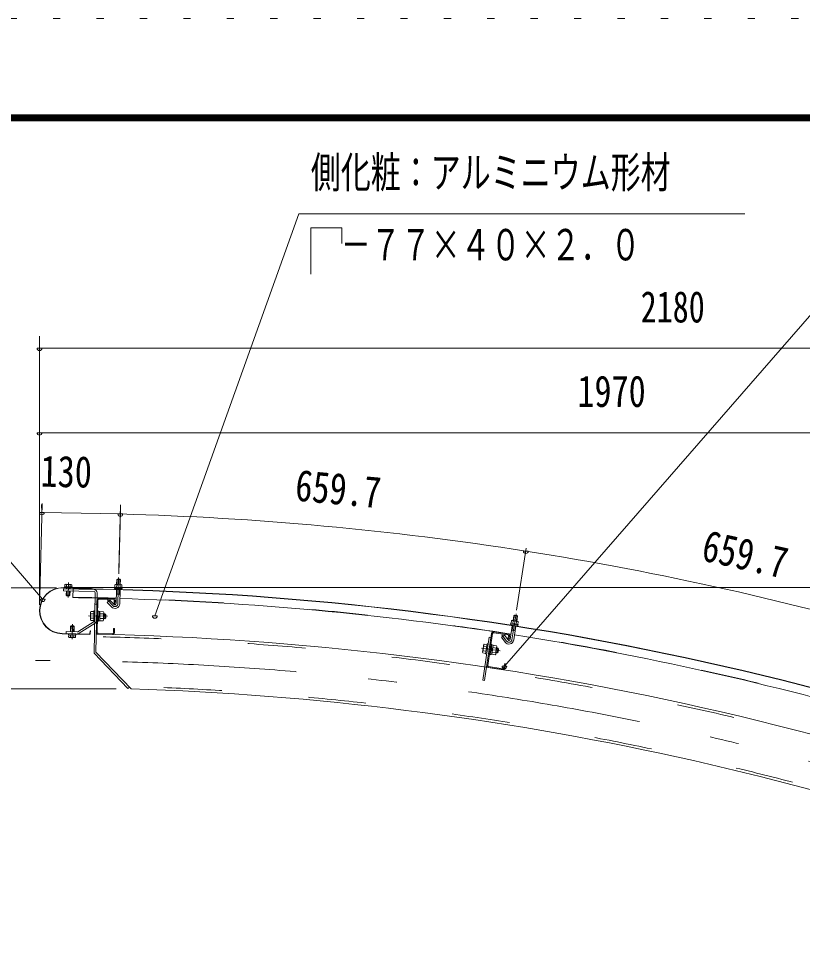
# Model space of a CAD drawing. Units: millimetres, scale not verified, with parts at other scales. Extents: x -25857 to 25867, y -10500 to 10500.
# Drawn here: x 15643 to 18894, y 6689 to 10500 of the extents above; entities that cross this region are included whole.
import ezdxf
from ezdxf.enums import TextEntityAlignment as Align

# ---------------------------------------------------------------- set-up
doc = ezdxf.new("R2010")
doc.units = ezdxf.units.MM
doc.header["$LTSCALE"] = 60
for name, pattern in [('USER2', [10, 4, -6]), ('USER3', [24, 12, -5, 2, -5]), ('USER4', [3, 0.5, -2.5])]:
    doc.linetypes.add(name, pattern=pattern)
for name, color, linetype, lineweight in [('0-6_2-02BOLD', 7, 'Continuous', 18), ('0-7_2-12HIDDEN', 3, 'USER2', 18), ('0-8_2-22CENTER', 3, 'USER3', 18), ('0-9_2-42THIN', 4, 'Continuous', 18), ('0-A_2-52DIM', 3, 'Continuous', 18), ('0-C_F-F1PAPER', 5, 'Continuous', 18), ('0-D_F-E_J_ADD', 5, 'USER4', 18)]:
    doc.layers.add(name, color=color, linetype=linetype, lineweight=lineweight)
doc.styles.add('ＭＳ ゴシック', font='')
doc.styles.get('ＭＳ ゴシック').set_extended_font_data('MS Gothic')

msp = doc.modelspace()

# ---------------------------------------------------------------- linework, layer by layer
at = {"layer": '0-6_2-02BOLD'}
for p, q in [((16050.11, 8152.91), (16050.65, 8173.27)), ((16053.22, 8175.71), (16050.65, 8173.27)), ((16065.65, 8172.87), (16050.65, 8173.27)), ((16063.22, 8175.44), (16053.22, 8175.71)), ((16065.65, 8172.87), (16063.22, 8175.44)), ((16065.1, 8152.51), (16065.65, 8172.87)), ((15827.89, 8138.85), (15944.62, 8136.51)), ((15944.64, 8137.76), (15827.92, 8140.1)), ((15829.56, 8134.81), (15829.4, 8126.82)), ((15956.38, 8124.28), (15829.4, 8126.82)), ((15956.54, 8132.27), (15829.56, 8134.81)), ((15835.48, 8152.69), (15835.31, 8143.95)), ((15837.7, 8153.91), (15835.48, 8152.69)), ((15862.19, 8153.42), (15837.7, 8153.91)), ((15841.55, 8108.82), (15841.9, 8126.57)), ((15842.06, 8134.57), (15842.14, 8138.56)), ((15842.7, 8152.54), (15842.53, 8143.81)), ((15856.54, 8108.52), (15856.89, 8126.27)), ((15857.13, 8152.26), (15856.96, 8143.52)), ((15857.06, 8134.26), (15857.14, 8138.26)), ((15865.36, 8143.35), (15865.29, 8139.35)), ((15869.6, 8136.12), (15869.14, 8098.63)), ((15944.64, 8137.76), (15944.62, 8136.51)), ((15961.28, 8119.18), (15956.27, 7868.91)), ((15969.27, 8119.02), (15964.33, 7872.07)), ((16041.65, 8140.63), (16041.55, 8136.88)), ((16041.55, 8136.88), (16072.79, 8136.04)), ((16042.74, 8136.85), (16042.63, 8132.85)), ((16042.63, 8132.85), (16071.49, 8132.08)), ((16045.36, 8153.04), (16069.85, 8152.38)), ((16047.99, 8073.88), (16049.53, 8131.41)), ((16050.36, 8151.64), (16050.05, 8140.41)), ((16062.98, 8073.48), (16064.52, 8131.01)), ((16064.79, 8151.25), (16064.49, 8140.02)), ((16069.85, 8152.38), (16072, 8151.06)), ((16071.6, 8136.08), (16071.49, 8132.08)), ((16072, 8151.06), (16071.7, 8139.82)), ((15856.54, 8108.52), (15841.55, 8108.82)), ((15844, 8106.27), (15841.55, 8108.82)), ((15844, 8106.27), (15853.99, 8106.07)), ((15856.54, 8108.52), (15853.99, 8106.07)), ((15972.67, 8088.94), (15969.99, 7954.97)), ((15976.75, 8092.86), (16035.74, 8091.68)), ((15976.83, 8096.86), (16035.82, 8095.68)), ((16022.16, 8088.71), (16011.27, 8078.39)), ((16039.36, 8070.57), (16022.16, 8088.71)), ((16039.66, 8087.6), (16039.32, 8070.61)), ((16043.66, 8087.52), (16043.32, 8070.53)), ((16049.04, 8112.99), (16064.03, 8112.59)), ((15941.9, 8038.3), (15943.7, 8041.28)), ((15943.7, 8041.28), (15955.71, 8041.04)), ((15955.76, 8043.52), (15954.91, 8001.03)), ((15955.76, 8043.52), (15959.76, 8043.44)), ((15968.33, 8072.03), (15960.33, 8072.19)), ((15975.76, 8043.12), (15971.76, 8043.2)), ((15975.72, 8041.37), (15980.72, 8041.27)), ((15980.72, 8041.27), (15979.94, 8002.28)), ((16028.47, 8060.25), (16011.27, 8078.39)), ((16039.32, 8070.61), (16043.32, 8070.53)), ((15943.14, 8013.14), (15955.15, 8012.9)), ((15943.52, 8031.9), (15955.52, 8031.66)), ((15980.33, 8021.78), (15975.23, 8016.88)), ((15975.33, 8021.88), (15980.43, 8026.78)), ((15994.65, 8012.11), (15980.14, 8012.4)), ((15995.02, 8030.87), (15980.52, 8031.16)), ((15995.21, 8040.25), (15980.71, 8040.54)), ((15996.9, 8037.2), (15995.21, 8040.25)), ((16001.77, 8031.35), (15996.78, 8031.45)), ((16001.77, 8031.35), (16001.38, 8011.35)), ((16001.77, 8031.35), (16005.45, 8027.52)), ((16005.2, 8015.03), (16005.45, 8027.52)), ((17689.26, 8004.17), (17713.46, 8000.37)), ((17693.95, 8003.44), (17697.11, 8023.56)), ((17711.93, 8021.24), (17697.11, 8023.56)), ((17708.77, 8001.11), (17711.93, 8021.24)), ((15858.95, 7978.95), (15858.51, 7957.2)), ((15858.95, 7978.95), (15861.5, 7981.39)), ((15858.95, 7978.95), (15873.94, 7978.64)), ((15871.49, 7981.19), (15861.5, 7981.39)), ((15871.49, 7981.19), (15873.94, 7978.64)), ((15873.94, 7978.64), (15873.51, 7956.9)), ((15889.86, 7957.41), (15956.67, 8000.04)), ((15894.16, 7950.67), (15960.97, 7993.3)), ((15954.91, 8001.03), (15958.91, 8000.95)), ((15974.94, 8002.38), (15979.94, 8002.28)), ((16037.32, 7970.63), (16036.98, 7953.63)), ((16037.32, 7970.63), (16041.32, 7970.55)), ((16041.32, 7970.55), (16040.98, 7953.55)), ((17681.69, 7925.33), (17690.61, 7982.19)), ((17684.58, 7988.46), (17683.96, 7984.51)), ((17683.96, 7984.51), (17712.48, 7980.03)), ((17683.99, 7992.35), (17714.86, 7987.5)), ((17694.04, 8002.15), (17692.29, 7991.05)), ((17696.51, 7923.01), (17705.44, 7979.87)), ((17708.29, 7999.91), (17706.55, 7988.81)), ((17713.1, 7983.98), (17712.48, 7980.03)), ((17713.46, 8000.37), (17715.42, 7998.79)), ((17715.42, 7998.79), (17713.68, 7987.69)), ((17714.86, 7987.5), (17714.28, 7983.8)), ((15824.09, 7948.64), (15937.06, 7946.38)), ((15824.11, 7949.89), (15937.09, 7947.63)), ((15850.13, 7944.11), (15850.21, 7948.11)), ((15853.3, 7934.05), (15877.79, 7933.56)), ((15858.36, 7935.21), (15858.53, 7943.95)), ((15872.79, 7934.92), (15872.96, 7943.66)), ((15877.79, 7933.56), (15880.01, 7934.78)), ((15880.01, 7934.78), (15880.18, 7943.51)), ((15939.86, 7961.32), (15939.64, 7950.08)), ((15939.86, 7961.32), (15941.11, 7961.3)), ((15941.11, 7961.3), (15940.89, 7950.05)), ((15973.83, 7946.89), (16032.82, 7945.71)), ((15973.91, 7950.89), (16032.9, 7949.71)), ((17594.55, 7934.92), (17567.86, 7756.91)), ((17604.98, 7950.55), (17575.77, 7755.72)), ((17608.94, 7949.95), (17589.07, 7817.43)), ((17602.46, 7933.73), (17594.55, 7934.92)), ((17613.49, 7953.31), (17671.84, 7944.56)), ((17614.08, 7957.27), (17672.43, 7948.52)), ((17657.99, 7943.36), (17645.86, 7934.53)), ((17660.59, 7914.32), (17645.86, 7934.53)), ((17672.71, 7923.16), (17657.99, 7943.36)), ((17675.2, 7940.02), (17672.68, 7923.2)), ((17679.16, 7939.42), (17676.63, 7922.61)), ((17687.76, 7963.99), (17702.58, 7961.66)), ((17571.92, 7903.68), (17567.25, 7872.53)), ((17572.7, 7897.13), (17584.57, 7895.34)), ((17586.33, 7907.08), (17590.29, 7906.49)), ((17606.11, 7904.11), (17602.15, 7904.71)), ((17610.8, 7901.64), (17605.01, 7863.07)), ((17605.85, 7902.38), (17610.8, 7901.64)), ((17623.64, 7889.48), (17609.3, 7891.64)), ((17625.03, 7898.76), (17610.69, 7900.91)), ((17626.31, 7895.52), (17625.03, 7898.76)), ((17630.4, 7889.09), (17625.46, 7889.84)), ((17630.4, 7889.09), (17627.43, 7869.32)), ((17630.4, 7889.09), (17633.56, 7884.83)), ((17672.68, 7923.2), (17676.63, 7922.61)), ((16109.97, 7720.48), (15964.33, 7872.07)), ((17567.25, 7872.53), (17568.52, 7869.29)), ((17568.52, 7869.29), (17580.4, 7867.51)), ((17569.91, 7878.57), (17581.79, 7876.79)), ((17600.07, 7863.82), (17605.01, 7863.07)), ((17607.9, 7882.36), (17602.22, 7878.15)), ((17602.96, 7883.1), (17608.65, 7887.3)), ((17620.86, 7870.93), (17606.51, 7873.08)), ((17627.43, 7869.32), (17622.49, 7870.06)), ((17631.7, 7872.47), (17627.43, 7869.32)), ((17631.7, 7872.47), (17633.56, 7884.83)), ((17592.43, 7812.89), (17650.78, 7804.13)), ((17657.85, 7824.31), (17655.33, 7807.5)), ((17657.85, 7824.31), (17661.8, 7823.72)), ((17661.8, 7823.72), (17659.28, 7806.9)), ((17591.84, 7808.93), (17650.19, 7800.18)), ((17567.86, 7756.91), (17575.77, 7755.72))]:
    msp.add_line(p, q, dxfattribs=at)
for points in [[(15865.36, 8143.35), (15834.12, 8143.98), (15834.04, 8139.98)], [(15862.19, 8153.42), (15864.35, 8152.11), (15864.17, 8143.38)], [(16041.65, 8140.63), (16072.89, 8139.79), (16072.79, 8136.04)], [(16045.36, 8153.04), (16043.14, 8151.84), (16042.84, 8140.6)], [(15975.76, 8043.12), (15974.91, 8000.63), (15970.91, 8000.71)], [(15941.9, 8038.3), (15941.27, 8006.81), (15942.95, 8003.76), (15954.96, 8003.52)], [(15996.9, 8037.2), (15996.26, 8005.71), (15994.46, 8002.72), (15979.96, 8003.02)], [(16005.2, 8015.03), (16001.38, 8011.35), (15996.38, 8011.45)], [(17689.26, 8004.17), (17686.91, 8003.27), (17685.16, 7992.16)], [(17711.93, 8021.24), (17709.85, 8024.09), (17699.97, 8025.65), (17697.11, 8023.56)], [(17683.99, 7992.35), (17683.41, 7988.64), (17714.28, 7983.8)], [(15887.07, 7956.63), (15841.02, 7957.55), (15840.86, 7949.55)], [(15850.13, 7944.11), (15881.37, 7943.49), (15881.45, 7947.49)], [(15853.3, 7934.05), (15851.14, 7935.35), (15851.32, 7944.09)], [(17571.92, 7903.68), (17574.09, 7906.4), (17585.97, 7904.62)], [(17586.33, 7907.08), (17580.03, 7865.05), (17583.98, 7864.46)], [(17606.11, 7904.11), (17599.81, 7862.08), (17595.85, 7862.68)], [(17626.31, 7895.52), (17621.64, 7864.37), (17619.47, 7861.65), (17605.12, 7863.8)], [(16102.9, 7727.84), (16097.13, 7722.3), (15956.27, 7868.91)]]:
    msp.add_lwpolyline(points, dxfattribs=at)
for centre, radius, start, end in [((15826, 8044.37), 95.75, 88.854, 268.854), ((15826, 8044.37), 94.5, 88.854, 268.854), ((15839.01, 8148.09), 5.79, 50.30775, 88.854), ((15849.52, 8132.39), 21.27, 69.02267, 108.68311), ((15860.65, 8147.65), 5.79, 88.854, 127.38544), ((15713.6, -4661.8), 12797.62, 65.66528, 89.30167), ((15713.6, -4661.8), 12798.88, 65.66528, 89.30167), ((15956.27, 8119.28), 5, 358.854, 88.854), ((15956.27, 8119.28), 13, 358.854, 88.854), ((16046.63, 8147.21), 5.79, 49.93085, 88.46228), ((16057.03, 8131.44), 21.27, 68.63316, 108.29361), ((16068.27, 8146.63), 5.79, 88.46228, 127.00851), ((15713.6, -4661.8), 12761.37, 88.49597, 89.30167), ((15976.67, 8088.86), 8, 88.854, 178.854), ((15976.67, 8088.86), 4, 88.854, 178.854), ((16035.66, 8087.68), 4, 358.854, 88.854), ((16035.66, 8087.68), 8, 358.854, 88.854), ((15713.6, -4661.8), 12761.37, 81.1133, 88.42862), ((16042.98, 8074.01), 20, 223.46228, 358.48836), ((16042.98, 8074.01), 5, 223.46228, 358.51442), ((15948.5, 8008.34), 7.19, 138.12717, 178.854), ((15967.73, 8022.03), 26.15, 157.82858, 199.87939), ((15949.06, 8036.48), 7.19, 178.854, 219.58083), ((15953.97, 8004.26), 5, 302.54407, 358.854), ((15953.97, 8004.26), 13, 302.54407, 358.854), ((15970.43, 8021.98), 26.15, 337.82858, 19.87941), ((15989.11, 8007.52), 7.19, 358.854, 39.58083), ((15989.67, 8035.67), 7.19, 318.12717, 358.854), ((17689.77, 7998.23), 5.79, 42.54817, 81.07961), ((17698.06, 7981.26), 21.27, 61.25049, 100.91093), ((17711.16, 7994.88), 5.79, 81.07961, 119.62584), ((15854.84, 7939.81), 5.79, 268.854, 307.38544), ((15865.97, 7955.08), 21.27, 249.02267, 288.68311), ((15876.48, 7939.38), 5.79, 230.30775, 268.854), ((15887.17, 7961.63), 13, 268.854, 302.54407), ((15887.17, 7961.63), 5, 268.854, 302.54407), ((15937.14, 7950.13), 3.75, 268.854, 358.854), ((15937.14, 7950.13), 2.5, 268.854, 358.854), ((15713.6, -4661.8), 12611.38, 65.80466, 88.854), ((15973.99, 7954.89), 8, 178.854, 268.854), ((15973.99, 7954.89), 4, 178.854, 268.854), ((16032.98, 7953.71), 8, 268.854, 358.854), ((16032.98, 7953.71), 4, 268.854, 358.854), ((17612.9, 7949.36), 8, 81.47133, 171.47133), ((17612.9, 7949.36), 4, 81.47133, 171.47133), ((17671.25, 7940.61), 4, 351.47133, 81.47133), ((17671.25, 7940.61), 8, 351.47133, 81.47133), ((15713.6, -4661.8), 12761.37, 73.73062, 81.04594), ((17595.44, 7884.23), 26.15, 150.44592, 192.49673), ((17578.78, 7900.96), 7.19, 171.47133, 212.19815), ((17598.12, 7883.83), 26.15, 330.44592, 12.49673), ((17618.95, 7894.93), 7.19, 310.74449, 351.47133), ((17676.75, 7926.1), 20, 216.07961, 351.10568), ((17676.75, 7926.1), 5, 216.07961, 351.13176), ((17574.61, 7873.12), 7.19, 130.74449, 171.47133), ((17614.78, 7867.1), 7.19, 351.47133, 32.19815), ((17593.02, 7816.84), 8, 171.47133, 261.47133), ((17593.02, 7816.84), 4, 171.47133, 261.47133), ((17651.37, 7808.09), 8, 261.47133, 351.47133), ((17651.37, 7808.09), 4, 261.47133, 351.47133), ((15713.6, -4661.8), 12388.63, 67.05199, 88.16655)]:
    msp.add_arc(centre, radius, start, end, dxfattribs=at)
at = {"layer": '0-7_2-12HIDDEN'}
for radius, start, end in [(12762.62, 88.49596, 89.30167), (12762.62, 81.1133, 88.42862), (12600.87, 65.80389, 88.854), (12762.62, 73.73062, 81.04594), (12399.12, 67.01985, 88.21622)]:
    msp.add_arc((15713.6, -4661.8), radius, start, end, dxfattribs=at)
at = {"layer": '0-8_2-22CENTER'}
for p, q in [((15850.09, 8161.16), (15848.84, 8098.67)), ((16058.4, 8182.45), (16055.48, 8073.67)), ((16011.56, 8089), (16033.91, 8065.41)), ((15934.09, 8022.7), (16012.83, 8021.13)), ((17705.97, 8031.66), (17689.1, 7924.16)), ((15865.4, 7926.31), (15866.65, 7988.79)), ((17647.51, 7945.01), (17666.65, 7918.74)), ((17640.05, 7877.54), (17562.17, 7889.22))]:
    msp.add_line(p, q, dxfattribs=at)
for centre, radius, start, end in [((16042.98, 8074.01), 12.5, 223.4623, 358.4623), ((17676.75, 7926.1), 12.5, 216.07962, 351.07962), ((15713.6, -4661.8), 12500, 65.24121, 90)]:
    msp.add_arc(centre, radius, start, end, dxfattribs=at)
at = {"layer": '0-9_2-42THIN'}
for p, q in [((16052.1, 8152.85), (16052.71, 8175.22)), ((16063.1, 8152.56), (16063.7, 8174.92)), ((15843.9, 8126.53), (15843.51, 8106.78)), ((15844.14, 8138.52), (15844.06, 8134.52)), ((15854.9, 8126.3), (15854.5, 8106.56)), ((15855.14, 8138.3), (15855.05, 8134.3)), ((16062.03, 8112.64), (16062.53, 8131.07)), ((16063.94, 8109.12), (16062.03, 8112.64)), ((15996.43, 8013.95), (16003.93, 8013.8)), ((15996.73, 8028.95), (16004.23, 8028.8)), ((17695.93, 8003.13), (17699.4, 8025.23)), ((17706.79, 8001.42), (17710.26, 8023.52)), ((15860.51, 7957.16), (15860.99, 7980.91)), ((15871.51, 7956.94), (15871.99, 7980.68)), ((17700.6, 7961.97), (17703.46, 7980.18)), ((17702.04, 7958.24), (17700.6, 7961.97)), ((17622.86, 7872.53), (17630.28, 7871.42)), ((17625.09, 7887.36), (17632.51, 7886.25))]:
    msp.add_line(p, q, dxfattribs=at)
for points in [[(16048.94, 8109.53), (16051.03, 8112.94), (16051.53, 8131.36)], [(17687.22, 7960.56), (17689.73, 7963.68), (17692.59, 7981.89)]]:
    msp.add_lwpolyline(points, dxfattribs=at)
at = {"layer": '0-A_2-52DIM'}
for p, q in [((19292.59, 9689.93), (17657.96, 7814.39)), ((15730.25, 8069.37), (15730.25, 9182.46)), ((15740.25, 9132.46), (15720.25, 9132.46)), ((21180.25, 9132.46), (15730.25, 9132.46)), ((15055.25, 8889.93), (15743.38, 8092.25)), ((15740.25, 8782.47), (15720.25, 8782.47)), ((15730.25, 8782.47), (21180.25, 8782.47)), ((15731.44, 8104.68), (15740.83, 8489.38)), ((15740.08, 8451.89), (15739.05, 8484.95)), ((16059.14, 8214.19), (16066.21, 8482.87)), ((15750.08, 8451.89), (15730.08, 8451.89)), ((16065.46, 8445.38), (15740.08, 8451.89)), ((16075.46, 8445.38), (16055.46, 8445.38)), ((16065.78, 8457.15), (16058.8, 8197.1)), ((17708.25, 8046.14), (17748.59, 8303.15)), ((17756.76, 8291.51), (17736.76, 8291.51)), ((15801, 8139.93), (14230.25, 8139.93)), ((15851, 8140.12), (20030.6, 8140.12)), ((15753.38, 8092.25), (15733.38, 8092.25)), ((16218.42, 8023.4), (16198.42, 8023.4)), ((17667.96, 7814.39), (17647.96, 7814.39)), ((16048.63, 7719.93), (14580.25, 7719.93))]:
    msp.add_line(p, q, dxfattribs=at)
for points in [[(18655.25, 9689.93), (16805.25, 9689.93), (16208.42, 8023.4)], [(16855.25, 9439.93), (16855.25, 9631.38), (16984.04, 9631.38), (16984.04, 9566.98)]]:
    msp.add_lwpolyline(points, dxfattribs=at)
for centre, radius, start, end in [((15730.25, 9132.46), 10, 180, 0), ((15730.25, 8782.47), 10, 180, 0), ((15740.08, 8451.89), 10, 180, 0), ((16065.46, 8445.38), 10, 180, 0), ((15713.59, -4661.88), 13111.98, 81.07959, 88.46222), ((17746.76, 8291.51), 10, 180, 0), ((15713.58, -4661.88), 13111.99, 73.69698, 81.07959), ((15743.38, 8092.25), 10, 180, 0), ((16208.42, 8023.4), 10, 180, 0), ((17657.96, 7814.39), 10, 180, 0)]:
    msp.add_arc(centre, radius, start, end, dxfattribs=at)
at = {"layer": '0-C_F-F1PAPER'}
for p, q in [((-3333.34, 10100), (25366.66, 10100)), ((-3330.84, 10097.5), (25364.16, 10097.5)), ((-3328.34, 10095), (25361.66, 10095)), ((-3325.84, 10092.5), (25359.16, 10092.5)), ((-3323.34, 10090), (25356.66, 10090)), ((-3320.84, 10087.5), (25354.16, 10087.5)), ((-3318.34, 10085), (25351.66, 10085)), ((-3315.84, 10082.5), (25349.16, 10082.5)), ((-3313.34, 10080), (25346.66, 10080)), ((-3310.84, 10077.5), (25344.16, 10077.5)), ((-3308.34, 10075), (25341.66, 10075))]:
    msp.add_line(p, q, dxfattribs=at)
at = {"layer": '0-D_F-E_J_ADD'}
msp.add_line((-3833.34, 10500), (25866.66, 10500), dxfattribs=at)

# ---------------------------------------------------------------- texts
at = {"layer": '0-A_2-52DIM', "color": 7, "style": 'ＭＳ ゴシック'}
for s, width, p in [('側化粧：アルミニウム形材', 0.7, (16855.25, 9757.7)), ('\u3000－７７×４０×２．０', 0.7, (16855.25, 9457.7)), ('2180', 0.75, (18222.75, 9200.23)), ('1970', 0.8, (17960.25, 8850.23))]:
    msp.add_text(s, height=130.2, dxfattribs=dict(at, width=width)).set_placement(p, align=Align.BOTTOM_LEFT)
at = {"layer": '0-A_2-52DIM', "color": 7, "style": 'ＭＳ ゴシック', "width": 0.8}
for s, rotation, p in [('130', 358.854, (15732.91, 8519.81)), ('659.7', 354.771, (16782.92, 8462.53)), ('659.7', 347.388, (18460.48, 8216.33))]:
    msp.add_text(s, height=130.2, rotation=rotation, dxfattribs=at).set_placement(p, align=Align.BOTTOM_LEFT)

doc.saveas('drawing.dxf')
